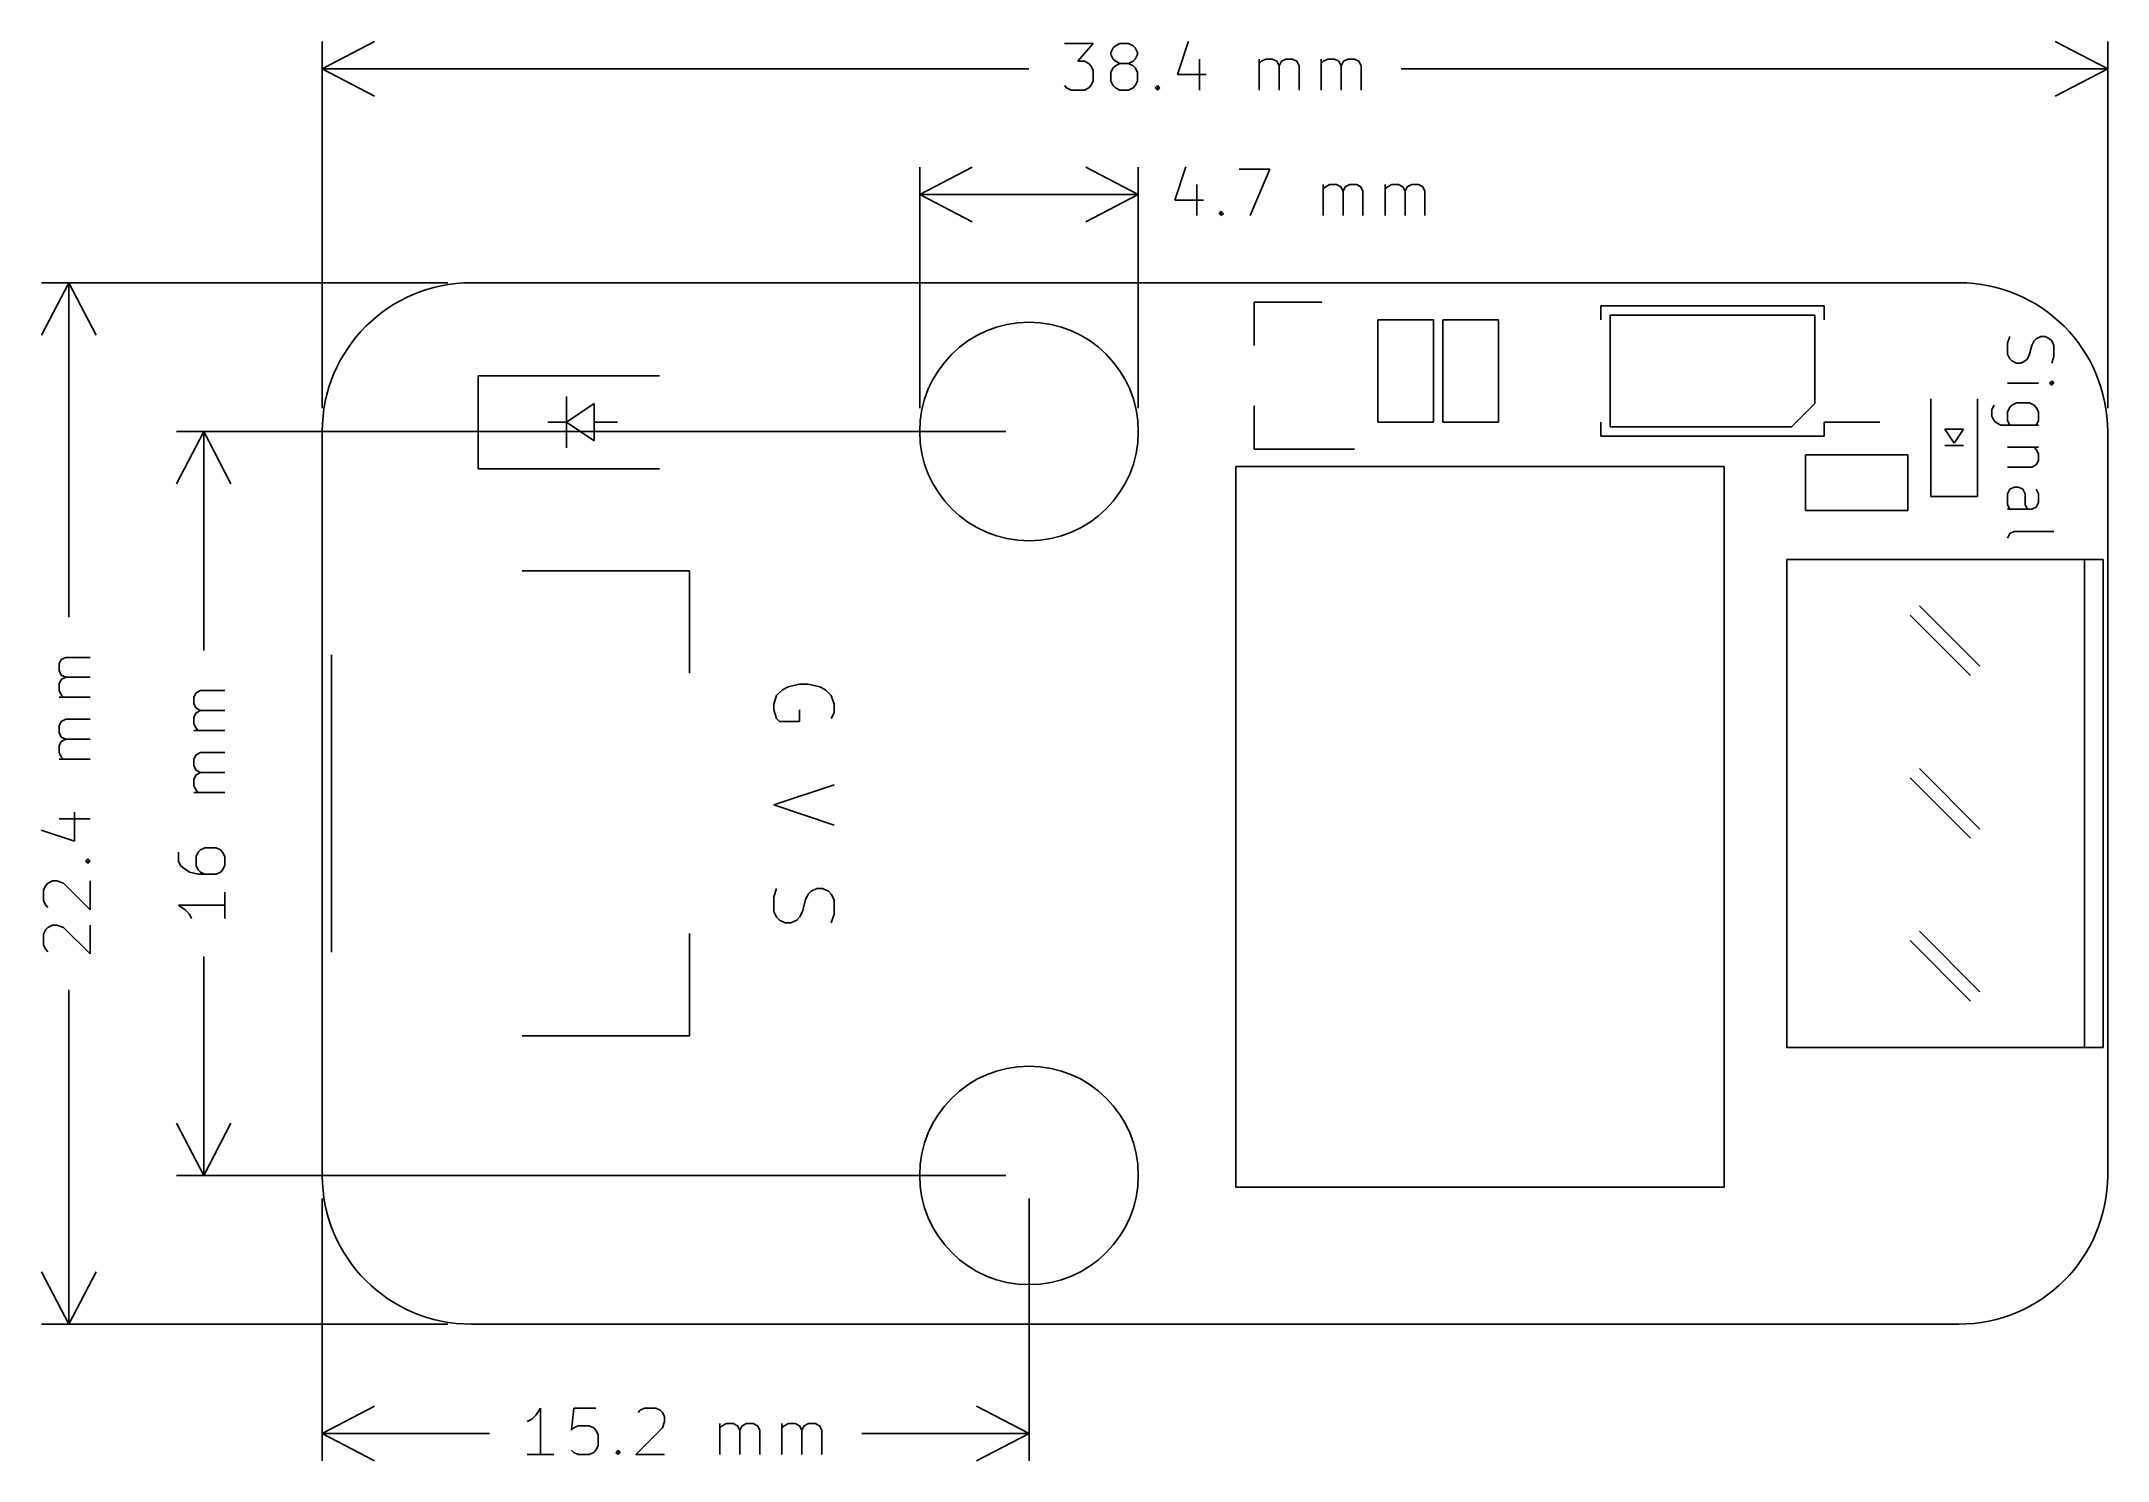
# Model space of a CAD drawing. Extents: x 175.5 to 219.9, y -148.6 to -118.1.
import ezdxf

# ---------------------------------------------------------------- set-up
doc = ezdxf.new("R2010")
doc.units = 0
doc.layers.add('BLACK', color=7, linetype='CONTINUOUS')

msp = doc.modelspace()

# ---------------------------------------------------------------- linework, layer by layer
at = {"layer": 'BLACK', "linetype": 'CONTINUOUS'}
for p, q in [((181.5, -118.7), (182.626504, -118.113579)), ((181.5, -126), (181.5, -118.11358)), ((197.461905, -118.154819), (198.080952, -118.154819)), ((198.080952, -118.154819), (197.747619, -118.535771)), ((198.509524, -118.250057), (198.557143, -118.202438)), ((198.557143, -118.202438), (198.652381, -118.154819)), ((198.652381, -118.154819), (198.842857, -118.154819)), ((198.842857, -118.154819), (198.938095, -118.202438)), ((198.938095, -118.202438), (198.985714, -118.250057)), ((200.128571, -118.1072), (199.890476, -118.821485)), ((219.9, -118.7), (218.773496, -118.113579)), ((219.9, -126), (219.9, -118.11358)), ((197.747619, -118.535771), (197.890476, -118.535771)), ((197.890476, -118.535771), (197.985714, -118.58339)), ((197.985714, -118.58339), (198.033333, -118.631009)), ((198.033333, -118.631009), (198.080952, -118.726247)), ((198.461905, -118.345295), (198.509524, -118.250057)), ((198.461905, -118.392914), (198.461905, -118.345295)), ((198.509524, -118.488152), (198.461905, -118.392914)), ((198.557143, -118.535771), (198.509524, -118.488152)), ((198.557143, -118.631009), (198.509524, -118.678628)), ((198.652381, -118.58339), (198.557143, -118.535771)), ((198.652381, -118.58339), (198.557143, -118.631009)), ((198.842857, -118.58339), (198.652381, -118.58339)), ((198.938095, -118.535771), (198.842857, -118.58339)), ((198.938095, -118.631009), (198.842857, -118.58339)), ((198.985714, -118.488152), (198.938095, -118.535771)), ((198.985714, -118.678628), (198.938095, -118.631009)), ((198.985714, -118.250057), (199.033333, -118.345295)), ((199.033333, -118.392914), (198.985714, -118.488152)), ((199.033333, -118.345295), (199.033333, -118.392914)), ((200.366666, -118.488152), (200.366666, -119.154819)), ((201.652381, -119.154819), (201.652381, -118.488152)), ((201.652381, -118.58339), (201.7, -118.535771)), ((201.7, -118.535771), (201.795238, -118.488152)), ((201.795238, -118.488152), (201.938095, -118.488152)), ((201.938095, -118.488152), (202.033333, -118.535771)), ((202.033333, -118.535771), (202.080952, -118.631009)), ((202.080952, -118.631009), (202.128571, -118.535771)), ((202.080952, -118.631009), (202.080952, -119.154819)), ((202.128571, -118.535771), (202.223809, -118.488152)), ((202.223809, -118.488152), (202.366666, -118.488152)), ((202.366666, -118.488152), (202.461905, -118.535771)), ((202.461905, -118.535771), (202.509524, -118.631009)), ((202.509524, -118.631009), (202.509524, -119.154819)), ((202.985714, -119.154819), (202.985714, -118.488152)), ((202.985714, -118.58339), (203.033333, -118.535771)), ((203.033333, -118.535771), (203.128571, -118.488152)), ((203.128571, -118.488152), (203.271428, -118.488152)), ((203.271428, -118.488152), (203.366666, -118.535771)), ((203.366666, -118.535771), (203.414285, -118.631009)), ((203.414285, -118.631009), (203.461904, -118.535771)), ((203.414285, -118.631009), (203.414285, -119.154819)), ((203.461904, -118.535771), (203.557142, -118.488152)), ((203.557142, -118.488152), (203.699999, -118.488152)), ((203.699999, -118.488152), (203.795238, -118.535771)), ((203.795238, -118.535771), (203.842857, -118.631009)), ((203.842857, -118.631009), (203.842857, -119.154819)), ((181.5, -118.7), (196.694048, -118.7)), ((181.5, -118.7), (182.626504, -119.286421)), ((197.509524, -119.1072), (197.461905, -119.05958)), ((198.033333, -119.05958), (197.985714, -119.1072)), ((198.080952, -118.964342), (198.033333, -119.05958)), ((198.080952, -118.726247), (198.080952, -118.964342)), ((198.509524, -118.678628), (198.461905, -118.773866)), ((198.461905, -118.773866), (198.461905, -118.964342)), ((198.461905, -118.964342), (198.509524, -119.05958)), ((198.509524, -119.05958), (198.557143, -119.1072)), ((198.938095, -119.1072), (198.985714, -119.05958)), ((199.033333, -118.773866), (198.985714, -118.678628)), ((198.985714, -119.05958), (199.033333, -118.964342)), ((199.033333, -118.964342), (199.033333, -118.773866)), ((199.414286, -119.1072), (199.461905, -119.05958)), ((199.461905, -119.05958), (199.509524, -119.1072)), ((199.461905, -119.05958), (199.461905, -119.154819)), ((199.890476, -118.821485), (200.509523, -118.821485)), ((204.705952, -118.7), (219.9, -118.7)), ((219.9, -118.7), (218.773496, -119.286421)), ((197.604762, -119.154819), (197.509524, -119.1072)), ((197.890476, -119.154819), (197.604762, -119.154819)), ((197.985714, -119.1072), (197.890476, -119.154819)), ((198.557143, -119.1072), (198.652381, -119.154819)), ((198.652381, -119.154819), (198.842857, -119.154819)), ((198.842857, -119.154819), (198.938095, -119.1072)), ((199.461905, -119.154819), (199.414286, -119.1072)), ((199.509524, -119.1072), (199.461905, -119.154819)), ((194.35, -121.4), (195.476504, -120.813579)), ((194.35, -126), (194.35, -120.81358)), ((199.05, -121.4), (197.923496, -120.813579)), ((199.05, -126), (199.05, -120.81358)), ((200.07381, -120.8072), (199.835715, -121.521485)), ((201.216667, -120.854819), (201.883333, -120.854819)), ((201.883333, -120.854819), (201.454762, -121.854819)), ((200.311905, -121.188152), (200.311905, -121.854819)), ((203.026191, -121.854819), (203.026191, -121.188152)), ((203.026191, -121.28339), (203.07381, -121.235771)), ((203.07381, -121.235771), (203.169048, -121.188152)), ((203.169048, -121.188152), (203.311905, -121.188152)), ((203.311905, -121.188152), (203.407143, -121.235771)), ((203.407143, -121.235771), (203.454762, -121.331009)), ((203.454762, -121.331009), (203.502381, -121.235771)), ((203.502381, -121.235771), (203.597619, -121.188152)), ((203.597619, -121.188152), (203.740476, -121.188152)), ((203.740476, -121.188152), (203.835715, -121.235771)), ((203.835715, -121.235771), (203.883334, -121.331009)), ((204.359524, -121.854819), (204.359524, -121.188152)), ((204.359524, -121.28339), (204.407143, -121.235771)), ((204.407143, -121.235771), (204.502381, -121.188152)), ((204.502381, -121.188152), (204.645238, -121.188152)), ((204.645238, -121.188152), (204.740476, -121.235771)), ((204.740476, -121.235771), (204.788095, -121.331009)), ((204.788095, -121.331009), (204.835714, -121.235771)), ((204.835714, -121.235771), (204.930952, -121.188152)), ((204.930952, -121.188152), (205.073809, -121.188152)), ((205.073809, -121.188152), (205.169048, -121.235771)), ((205.169048, -121.235771), (205.216667, -121.331009)), ((194.35, -121.4), (199.020239, -121.4)), ((194.35, -121.4), (195.476504, -121.986421)), ((199.05, -121.4), (197.923496, -121.986421)), ((199.835715, -121.521485), (200.454762, -121.521485)), ((200.788096, -121.8072), (200.835715, -121.75958)), ((200.835715, -121.75958), (200.883334, -121.8072)), ((200.835715, -121.75958), (200.835715, -121.854819)), ((203.454762, -121.331009), (203.454762, -121.854819)), ((203.883334, -121.331009), (203.883334, -121.854819)), ((204.788095, -121.331009), (204.788095, -121.854819)), ((205.216667, -121.331009), (205.216667, -121.854819)), ((200.835715, -121.854819), (200.788096, -121.8072)), ((200.883334, -121.8072), (200.835715, -121.854819)), ((176.05, -123.3), (175.463579, -124.426504)), ((184.2, -123.3), (175.46358, -123.3)), ((176.05, -123.3), (176.05, -130.494048)), ((176.05, -123.3), (176.636421, -124.426504)), ((184.7, -123.3), (216.7, -123.3)), ((201.54, -123.72), (201.54, -124.65)), ((201.54, -123.72), (203, -123.72)), ((209, -123.8), (213.8, -123.8)), ((209, -124.1), (209, -123.8)), ((213.8, -123.8), (213.8, -124.1)), ((204.2, -124.1), (205.4, -124.1)), ((204.2, -126.3), (204.2, -124.1)), ((205.4, -124.1), (205.4, -126.3)), ((205.6, -124.1), (206.8, -124.1)), ((205.6, -126.3), (205.6, -124.1)), ((206.8, -124.1), (206.8, -126.3)), ((209.2, -124), (213.6, -124)), ((209.2, -126.4), (209.2, -124)), ((213.6, -124), (213.6, -125.9)), ((217.7928, -124.457143), (217.74518, -124.6)), ((217.74518, -124.6), (217.74518, -124.838095)), ((217.74518, -124.838095), (217.7928, -124.933333)), ((218.173752, -124.933333), (218.221371, -124.838095)), ((218.221371, -124.838095), (218.26899, -124.647619)), ((218.26899, -124.647619), (218.316609, -124.552381)), ((218.316609, -124.552381), (218.364228, -124.504762)), ((218.364228, -124.504762), (218.459466, -124.457143)), ((218.459466, -124.457143), (218.554704, -124.457143)), ((218.554704, -124.457143), (218.649942, -124.504762)), ((218.649942, -124.504762), (218.697561, -124.552381)), ((218.697561, -124.552381), (218.74518, -124.647619)), ((218.74518, -124.647619), (218.74518, -124.885714)), ((184.85, -125.3), (184.85, -127.3)), ((184.85, -125.3), (188.75, -125.3)), ((217.7928, -124.933333), (217.840419, -124.980952)), ((217.840419, -124.980952), (217.935657, -125.028571)), ((217.935657, -125.028571), (218.030895, -125.028571)), ((218.030895, -125.028571), (218.126133, -124.980952)), ((218.126133, -124.980952), (218.173752, -124.933333)), ((218.74518, -124.885714), (218.697561, -125.028571)), ((186.75, -126.3), (186.75, -125.75)), ((217.74518, -125.457143), (218.411847, -125.457143)), ((218.697561, -125.409524), (218.649942, -125.457143)), ((218.649942, -125.457143), (218.697561, -125.504762)), ((218.74518, -125.457143), (218.649942, -125.457143)), ((218.74518, -125.457143), (218.697561, -125.409524)), ((218.697561, -125.504762), (218.74518, -125.457143)), ((186.75, -126.3), (187.35, -125.9)), ((187.35, -125.9), (187.35, -126.7)), ((201.54, -126.88), (201.54, -125.95)), ((213.1, -126.4), (213.6, -125.9)), ((216.1, -127.9), (216.1, -125.8)), ((217.1, -127.9), (217.1, -125.8)), ((217.411847, -126.028571), (217.459466, -125.933333)), ((217.411847, -126.171428), (217.411847, -126.028571)), ((217.459466, -126.266666), (217.411847, -126.171428)), ((217.74518, -126.07619), (217.7928, -125.980952)), ((217.74518, -126.266666), (217.74518, -126.07619)), ((217.7928, -125.980952), (217.840419, -125.933333)), ((217.840419, -125.933333), (217.935657, -125.885714)), ((217.935657, -125.885714), (218.221371, -125.885714)), ((218.221371, -125.885714), (218.316609, -125.933333)), ((218.316609, -125.933333), (218.364228, -125.980952)), ((218.364228, -125.980952), (218.411847, -126.07619)), ((218.411847, -126.07619), (218.411847, -126.266666)), ((178.95, -126.5), (178.363579, -127.626504)), ((196.2, -126.5), (178.36358, -126.5)), ((178.95, -126.5), (178.95, -131.208333)), ((178.95, -126.5), (179.536421, -127.626504)), ((181.5, -126.5), (181.5, -142.5)), ((186.35, -126.3), (186.75, -126.3)), ((186.75, -126.3), (186.75, -126.85)), ((187.35, -126.7), (186.75, -126.3)), ((187.35, -126.3), (187.85, -126.3)), ((204.2, -126.3), (205.4, -126.3)), ((205.6, -126.3), (206.8, -126.3)), ((209, -126.6), (209, -126.3)), ((213.8, -126.6), (209, -126.6)), ((213.1, -126.4), (209.2, -126.4)), ((213.8, -126.3), (213.8, -126.6)), ((213.8, -126.3), (215, -126.3)), ((216.4, -126.45), (216.8, -126.45)), ((216.6, -126.75), (216.4, -126.45)), ((216.8, -126.45), (216.6, -126.75)), ((217.507085, -126.314285), (217.459466, -126.266666)), ((217.602323, -126.361904), (217.507085, -126.314285)), ((218.411847, -126.361904), (217.602323, -126.361904)), ((217.7928, -126.361904), (217.74518, -126.266666)), ((218.411847, -126.266666), (218.364228, -126.361904)), ((219.9, -126.5), (219.9, -142.5)), ((201.54, -126.88), (203.7, -126.88)), ((213.4, -127), (215.6, -127)), ((213.4, -128.2), (213.4, -127)), ((215.6, -128.2), (215.6, -127)), ((216.4, -126.8), (216.8, -126.8)), ((218.411847, -126.838095), (217.74518, -126.838095)), ((218.316609, -126.838095), (218.364228, -126.885714)), ((218.364228, -126.885714), (218.411847, -126.980952)), ((218.411847, -126.980952), (218.411847, -127.123809)), ((184.85, -127.3), (188.75, -127.3)), ((211.65, -127.25), (201.15, -127.25)), ((201.15, -127.25), (201.15, -142.75)), ((211.65, -142.75), (211.65, -127.25)), ((218.26899, -127.266666), (217.74518, -127.266666)), ((218.364228, -127.219047), (218.26899, -127.266666)), ((218.411847, -127.123809), (218.364228, -127.219047)), ((216.1, -127.9), (217.1, -127.9)), ((217.74518, -127.838095), (217.7928, -127.742857)), ((217.74518, -128.07619), (217.74518, -127.838095)), ((217.7928, -127.742857), (217.888038, -127.695238)), ((217.888038, -127.695238), (217.983276, -127.695238)), ((217.983276, -127.695238), (218.078514, -127.742857)), ((218.078514, -127.742857), (218.126133, -127.838095)), ((218.126133, -127.838095), (218.126133, -128.07619)), ((218.411847, -127.838095), (218.364228, -127.742857)), ((218.411847, -128.028571), (218.411847, -127.838095)), ((215.6, -128.2), (213.4, -128.2)), ((217.7928, -128.171428), (217.74518, -128.07619)), ((217.74518, -128.171428), (218.26899, -128.171428)), ((218.126133, -128.07619), (218.173752, -128.171428)), ((218.26899, -128.171428), (218.364228, -128.123809)), ((218.364228, -128.123809), (218.411847, -128.028571)), ((217.74518, -128.790476), (217.7928, -128.695238)), ((217.7928, -128.695238), (217.888038, -128.647619)), ((217.888038, -128.647619), (218.74518, -128.647619)), ((213, -129.25), (219.8, -129.25)), ((213, -139.75), (213, -129.25)), ((219.4, -129.25), (219.4, -139.75)), ((219.8, -129.25), (219.8, -139.75)), ((185.8, -129.5), (189.4, -129.5)), ((189.4, -129.5), (189.4, -131.7)), ((215.65, -130.45), (216.95, -131.75)), ((217.15, -131.55), (215.85, -130.25)), ((175.838152, -131.5), (175.885771, -131.404761)), ((175.838152, -131.642857), (175.838152, -131.5)), ((175.885771, -131.404761), (175.981009, -131.357142)), ((175.981009, -131.357142), (176.504819, -131.357142)), ((181.7, -137.7), (181.7, -131.3)), ((175.885771, -131.738095), (175.838152, -131.642857)), ((175.838152, -131.928571), (175.885771, -131.833333)), ((175.838152, -132.071428), (175.838152, -131.928571)), ((175.981009, -131.785714), (175.885771, -131.738095)), ((175.885771, -131.833333), (175.981009, -131.785714)), ((175.981009, -131.785714), (176.504819, -131.785714)), ((191.518519, -131.992857), (191.394709, -132.054762)), ((191.766138, -131.930953), (191.518519, -131.992857)), ((191.951852, -131.930953), (191.766138, -131.930953)), ((192.199471, -131.992857), (191.951852, -131.930953)), ((192.32328, -132.054762), (192.199471, -131.992857)), ((175.885771, -132.166666), (175.838152, -132.071428)), ((176.504819, -132.214285), (175.838152, -132.214285)), ((175.93339, -132.214285), (175.885771, -132.166666)), ((178.738152, -132.214285), (178.785771, -132.119046)), ((178.738152, -132.357142), (178.738152, -132.214285)), ((178.785771, -132.45238), (178.738152, -132.357142)), ((178.785771, -132.119046), (178.881009, -132.071427)), ((178.881009, -132.071427), (179.404819, -132.071427)), ((191.2709, -132.178572), (191.208995, -132.364286)), ((191.208995, -132.364286), (191.208995, -132.488095)), ((191.394709, -132.054762), (191.2709, -132.178572)), ((192.44709, -132.178572), (192.32328, -132.054762)), ((192.508995, -132.364286), (192.44709, -132.178572)), ((192.508995, -132.55), (192.508995, -132.364286)), ((175.838152, -132.833333), (175.885771, -132.738094)), ((175.838152, -132.97619), (175.838152, -132.833333)), ((175.885771, -132.738094), (175.981009, -132.690475)), ((175.981009, -132.690475), (176.504819, -132.690475)), ((178.738152, -132.642856), (178.785771, -132.547618)), ((178.738152, -132.785713), (178.738152, -132.642856)), ((178.785771, -132.880951), (178.738152, -132.785713)), ((178.881009, -132.499999), (178.785771, -132.45238)), ((178.785771, -132.547618), (178.881009, -132.499999)), ((178.83339, -132.92857), (178.785771, -132.880951)), ((178.881009, -132.499999), (179.404819, -132.499999)), ((191.208995, -132.488095), (191.2709, -132.67381)), ((191.2709, -132.67381), (191.332804, -132.735714)), ((191.332804, -132.735714), (191.766138, -132.735714)), ((191.766138, -132.735714), (191.766138, -132.488095)), ((192.44709, -132.67381), (192.508995, -132.55)), ((175.885771, -133.071428), (175.838152, -132.97619)), ((175.838152, -133.261904), (175.885771, -133.166666)), ((175.838152, -133.404761), (175.838152, -133.261904)), ((175.981009, -133.119047), (175.885771, -133.071428)), ((175.885771, -133.166666), (175.981009, -133.119047)), ((175.981009, -133.119047), (176.504819, -133.119047)), ((179.404819, -132.92857), (178.738152, -132.92857)), ((175.885771, -133.499999), (175.838152, -133.404761)), ((176.504819, -133.547618), (175.838152, -133.547618)), ((175.93339, -133.547618), (175.885771, -133.499999)), ((178.738152, -133.547618), (178.785771, -133.452379)), ((178.738152, -133.690475), (178.738152, -133.547618)), ((178.785771, -133.785713), (178.738152, -133.690475)), ((178.785771, -133.452379), (178.881009, -133.40476)), ((178.881009, -133.40476), (179.404819, -133.40476)), ((215.85, -133.75), (217.15, -135.05)), ((178.738152, -133.976189), (178.785771, -133.880951)), ((178.738152, -134.119046), (178.738152, -133.976189)), ((178.785771, -134.214284), (178.738152, -134.119046)), ((178.881009, -133.833332), (178.785771, -133.785713)), ((178.785771, -133.880951), (178.881009, -133.833332)), ((178.83339, -134.261903), (178.785771, -134.214284)), ((178.881009, -133.833332), (179.404819, -133.833332)), ((192.508995, -134.097619), (191.208995, -134.530952)), ((215.65, -133.95), (216.95, -135.25)), ((179.404819, -134.261903), (178.738152, -134.261903)), ((191.208995, -134.530952), (192.508995, -134.964286)), ((175.4572, -135.071428), (176.171485, -135.309523)), ((175.838152, -134.833333), (176.504819, -134.833333)), ((176.171485, -135.309523), (176.171485, -134.690476)), ((178.404819, -135.547618), (178.404819, -135.738094)), ((178.83339, -135.547618), (178.785771, -135.642856)), ((178.881009, -135.499999), (178.83339, -135.547618)), ((178.976247, -135.45238), (178.881009, -135.499999)), ((179.214342, -135.45238), (178.976247, -135.45238)), ((179.30958, -135.499999), (179.214342, -135.45238)), ((179.3572, -135.547618), (179.30958, -135.499999)), ((179.404819, -135.642856), (179.3572, -135.547618)), ((176.40958, -135.738094), (176.4572, -135.690475)), ((176.4572, -135.785713), (176.40958, -135.738094)), ((176.40958, -135.738094), (176.504819, -135.738094)), ((176.4572, -135.690475), (176.504819, -135.738094)), ((176.504819, -135.738094), (176.4572, -135.785713)), ((178.404819, -135.738094), (178.452438, -135.833332)), ((178.452438, -135.833332), (178.500057, -135.880951)), ((178.500057, -135.880951), (178.642914, -135.976189)), ((178.642914, -135.976189), (178.83339, -136.023808)), ((178.785771, -135.642856), (178.785771, -135.833332)), ((178.785771, -135.833332), (178.83339, -135.92857)), ((178.83339, -135.92857), (178.881009, -135.976189)), ((178.881009, -135.976189), (178.976247, -136.023808)), ((179.214342, -136.023808), (179.30958, -135.976189)), ((179.30958, -135.976189), (179.3572, -135.92857)), ((179.3572, -135.92857), (179.404819, -135.833332)), ((179.404819, -135.833332), (179.404819, -135.642856)), ((175.504819, -136.357142), (175.552438, -136.261904)), ((175.504819, -136.595237), (175.504819, -136.357142)), ((175.552438, -136.261904), (175.600057, -136.214285)), ((175.600057, -136.214285), (175.695295, -136.166666)), ((175.695295, -136.166666), (175.790533, -136.166666)), ((175.790533, -136.166666), (175.93339, -136.214285)), ((175.93339, -136.214285), (176.504819, -136.785713)), ((176.504819, -136.785713), (176.504819, -136.166666)), ((178.83339, -136.023808), (179.214342, -136.023808)), ((179.404819, -136.404761), (179.404819, -136.976189)), ((191.2709, -136.326191), (191.208995, -136.511905)), ((191.951852, -136.45), (192.013757, -136.388095)), ((192.013757, -136.388095), (192.137566, -136.326191)), ((192.137566, -136.326191), (192.261376, -136.326191)), ((192.261376, -136.326191), (192.385185, -136.388095)), ((192.385185, -136.388095), (192.44709, -136.45)), ((175.552438, -136.690475), (175.504819, -136.595237)), ((175.600057, -136.738094), (175.552438, -136.690475)), ((179.404819, -136.690475), (178.404819, -136.690475)), ((178.404819, -136.690475), (178.547676, -136.785713)), ((178.547676, -136.785713), (178.642914, -136.880951)), ((178.642914, -136.880951), (178.690533, -136.976189)), ((191.208995, -136.511905), (191.208995, -136.821429)), ((191.208995, -136.821429), (191.2709, -136.945238)), ((191.766138, -136.945238), (191.828042, -136.821429)), ((191.828042, -136.821429), (191.889947, -136.57381)), ((191.889947, -136.57381), (191.951852, -136.45)), ((192.44709, -136.45), (192.508995, -136.57381)), ((192.508995, -136.883333), (192.44709, -137.069048)), ((192.508995, -136.57381), (192.508995, -136.883333)), ((175.504819, -137.309523), (175.552438, -137.214285)), ((175.504819, -137.547618), (175.504819, -137.309523)), ((175.552438, -137.214285), (175.600057, -137.166666)), ((175.600057, -137.166666), (175.695295, -137.119047)), ((175.695295, -137.119047), (175.790533, -137.119047)), ((175.790533, -137.119047), (175.93339, -137.166666)), ((175.93339, -137.166666), (176.504819, -137.738094)), ((176.504819, -137.738094), (176.504819, -137.119047)), ((189.4, -139.5), (189.4, -137.3)), ((191.2709, -136.945238), (191.332804, -137.007143)), ((191.332804, -137.007143), (191.456614, -137.069048)), ((191.456614, -137.069048), (191.580423, -137.069048)), ((191.580423, -137.069048), (191.704233, -137.007143)), ((191.704233, -137.007143), (191.766138, -136.945238)), ((215.85, -137.25), (217.15, -138.55)), ((175.552438, -137.642856), (175.504819, -137.547618)), ((175.600057, -137.690475), (175.552438, -137.642856)), ((215.65, -137.45), (216.95, -138.75)), ((178.95, -137.791666), (178.95, -142.5)), ((176.05, -138.505952), (176.05, -145.7)), ((185.8, -139.5), (189.4, -139.5)), ((219.8, -139.75), (213, -139.75)), ((178.95, -142.5), (178.363579, -141.373496)), ((178.95, -142.5), (179.536421, -141.373496)), ((196.2, -142.5), (178.36358, -142.5)), ((181.5, -143), (181.5, -148.63642)), ((196.7, -143), (196.7, -148.63642)), ((201.15, -142.75), (211.65, -142.75)), ((176.05, -145.7), (175.463579, -144.573496)), ((176.05, -145.7), (176.636421, -144.573496)), ((184.2, -145.7), (175.46358, -145.7)), ((184.7, -145.7), (216.7, -145.7)), ((181.5, -148.05), (182.626504, -147.463579)), ((186.195238, -147.504819), (186.1, -147.647676)), ((186.195238, -148.504819), (186.195238, -147.504819)), ((186.909524, -147.504819), (186.861905, -147.981009)), ((187.385714, -147.504819), (186.909524, -147.504819)), ((188.338095, -147.552438), (188.433333, -147.504819)), ((188.433333, -147.504819), (188.671428, -147.504819)), ((188.671428, -147.504819), (188.766666, -147.552438)), ((196.7, -148.05), (195.573496, -147.463579)), ((186.004762, -147.742914), (185.909524, -147.790533)), ((186.1, -147.647676), (186.004762, -147.742914)), ((186.861905, -147.981009), (186.909524, -147.93339)), ((186.909524, -147.93339), (187.004762, -147.885771)), ((187.004762, -147.885771), (187.242857, -147.885771)), ((187.242857, -147.885771), (187.338095, -147.93339)), ((187.338095, -147.93339), (187.385714, -147.981009)), ((187.385714, -147.981009), (187.433333, -148.076247)), ((188.814285, -147.93339), (188.242857, -148.504819)), ((188.290476, -147.600057), (188.338095, -147.552438)), ((188.766666, -147.552438), (188.814285, -147.600057)), ((188.814285, -147.600057), (188.861904, -147.695295)), ((188.861904, -147.790533), (188.814285, -147.93339)), ((188.861904, -147.695295), (188.861904, -147.790533)), ((190.052381, -148.504819), (190.052381, -147.838152)), ((190.052381, -147.93339), (190.1, -147.885771)), ((190.1, -147.885771), (190.195238, -147.838152)), ((190.195238, -147.838152), (190.338095, -147.838152)), ((190.338095, -147.838152), (190.433333, -147.885771)), ((190.433333, -147.885771), (190.480952, -147.981009)), ((190.480952, -147.981009), (190.528571, -147.885771)), ((190.480952, -147.981009), (190.480952, -148.504819)), ((190.528571, -147.885771), (190.623809, -147.838152)), ((190.623809, -147.838152), (190.766666, -147.838152)), ((190.766666, -147.838152), (190.861905, -147.885771)), ((190.861905, -147.885771), (190.909524, -147.981009)), ((190.909524, -147.981009), (190.909524, -148.504819)), ((191.385714, -148.504819), (191.385714, -147.838152)), ((191.385714, -147.93339), (191.433333, -147.885771)), ((191.433333, -147.885771), (191.528571, -147.838152)), ((191.528571, -147.838152), (191.671428, -147.838152)), ((191.671428, -147.838152), (191.766666, -147.885771)), ((191.766666, -147.885771), (191.814285, -147.981009)), ((191.814285, -147.981009), (191.861904, -147.885771)), ((191.814285, -147.981009), (191.814285, -148.504819)), ((191.861904, -147.885771), (191.957142, -147.838152)), ((191.957142, -147.838152), (192.099999, -147.838152)), ((192.099999, -147.838152), (192.195238, -147.885771)), ((192.195238, -147.885771), (192.242857, -147.981009)), ((192.242857, -147.981009), (192.242857, -148.504819)), ((185.094048, -148.05), (181.5, -148.05)), ((181.5, -148.05), (182.626504, -148.636421)), ((186.909524, -148.4572), (186.861905, -148.40958)), ((187.385714, -148.40958), (187.338095, -148.4572)), ((187.433333, -148.314342), (187.385714, -148.40958)), ((187.433333, -148.076247), (187.433333, -148.314342)), ((187.814286, -148.4572), (187.861905, -148.40958)), ((187.861905, -148.40958), (187.909524, -148.4572)), ((187.861905, -148.40958), (187.861905, -148.504819)), ((196.7, -148.05), (193.105952, -148.05)), ((196.7, -148.05), (195.573496, -148.636421)), ((186.480952, -148.504819), (185.909524, -148.504819)), ((187.004762, -148.504819), (186.909524, -148.4572)), ((187.242857, -148.504819), (187.004762, -148.504819)), ((187.338095, -148.4572), (187.242857, -148.504819)), ((187.861905, -148.504819), (187.814286, -148.4572)), ((187.909524, -148.4572), (187.861905, -148.504819)), ((188.242857, -148.504819), (188.861904, -148.504819))]:
    msp.add_line(p, q, dxfattribs=at)
at = {"layer": 'BLACK'}
for centre in [(196.7, -126.5), (196.7, -142.5)]:
    msp.add_circle(centre, 2.35, dxfattribs=at)
for centre, start, end in [((184.7, -126.5), 90, 180), ((216.7, -126.5), 0, 90), ((184.7, -142.5), -180, -90), ((216.7, -142.5), -90, 0)]:
    msp.add_arc(centre, 3.2, start, end, dxfattribs=at)

doc.saveas('drawing.dxf')
